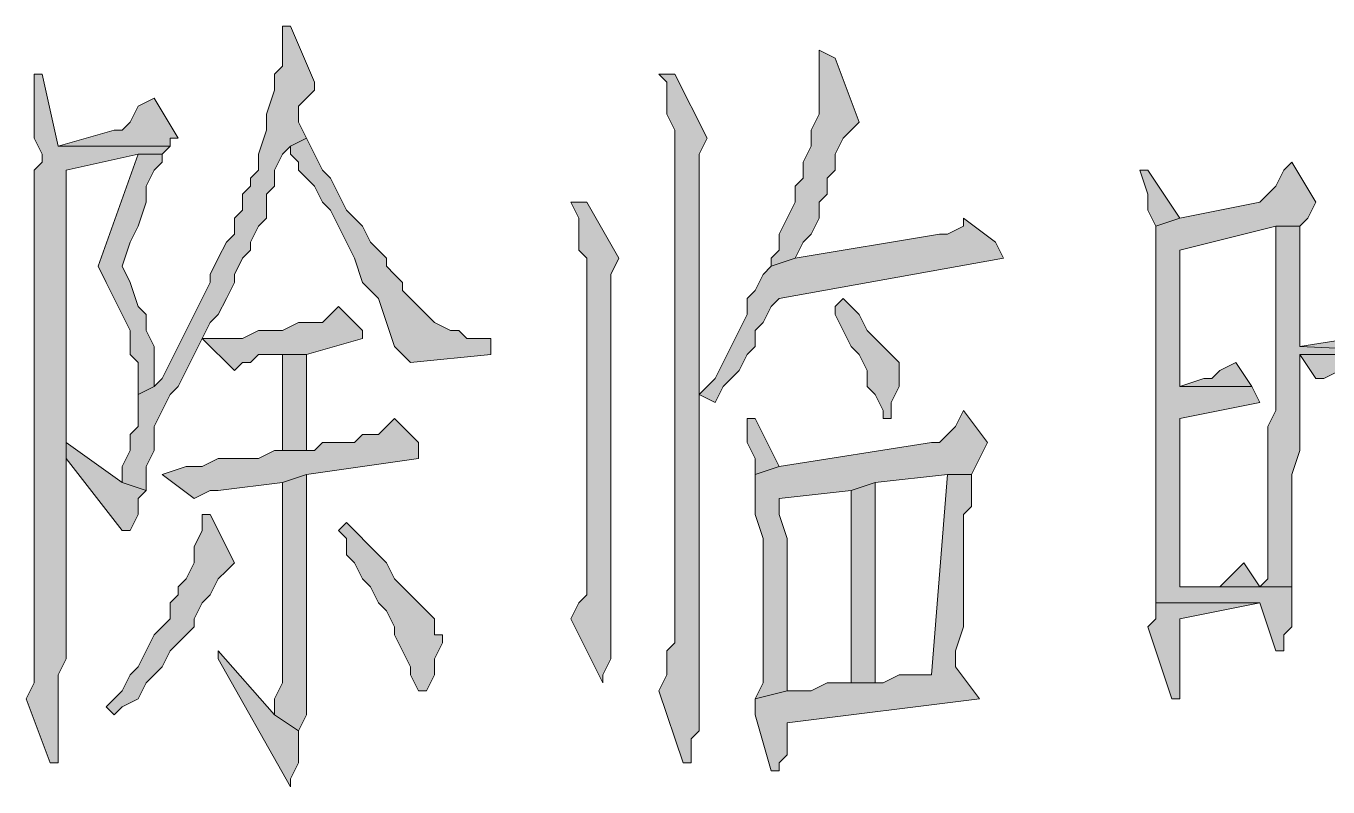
# Model space of a CAD drawing. Header units: millimetres. Extents: x 24 to 410, y 10 to 282.
# Drawn here: x 292.31 to 299.19, y 44.41 to 48.43 of the extents above; entities that cross this region are included whole.
import ezdxf

# ---------------------------------------------------------------- set-up
doc = ezdxf.new("R2010")
doc.units = ezdxf.units.MM

msp = doc.modelspace()

# ---------------------------------------------------------------- hatches: boundary and pattern name
h = msp.add_hatch(color=7)
h.dxf.hatch_style = 2
h.paths.add_polyline_path([(293.708667, 48.429333), (293.666333, 48.429333), (293.666333, 48.387), (293.666333, 48.217667), (293.624, 48.175333), (293.624, 48.090667), (293.581667, 47.963667), (293.581667, 47.879), (293.539333, 47.752), (293.539333, 47.667333), (293.497, 47.625), (293.497, 47.582667), (293.454667, 47.540333), (293.454667, 47.455667), (293.412333, 47.413333), (293.412333, 47.328667), (293.37, 47.286333), (293.327667, 47.201667), (293.285333, 47.117), (293.285333, 47.074667), (293.243, 46.99), (293.200667, 46.905333), (293.158333, 46.820667), (293.116, 46.736), (293.073667, 46.651333), (293.031333, 46.566667), (292.989, 46.524333), (292.904333, 46.482), (292.904333, 46.312667), (292.862, 46.270333), (292.862, 46.185667), (292.819667, 46.101), (292.819667, 46.016333), (292.946667, 45.974), (292.946667, 46.101), (292.989, 46.185667), (292.989, 46.312667), (293.031333, 46.397333), (293.073667, 46.482), (293.116, 46.524333), (293.158333, 46.609), (293.200667, 46.693667), (293.243, 46.778333), (293.285333, 46.863), (293.327667, 46.905333), (293.37, 46.99), (293.412333, 47.074667), (293.412333, 47.117), (293.454667, 47.201667), (293.497, 47.244), (293.497, 47.286333), (293.539333, 47.371), (293.581667, 47.413333), (293.581667, 47.540333), (293.624, 47.582667), (293.624, 47.667333), (293.666333, 47.752), (293.708667, 47.794333), (293.793333, 47.836667), (293.751, 47.921333), (293.751, 48.006), (293.793333, 48.048333), (293.835667, 48.090667), (293.835667, 48.133)])
h = msp.add_hatch(color=7)
h.dxf.hatch_style = 2
h.paths.add_polyline_path([(296.502667, 48.302333), (296.502667, 47.963667), (296.460333, 47.879), (296.460333, 47.794333), (296.418, 47.709667), (296.418, 47.625), (296.375667, 47.582667), (296.375667, 47.498), (296.333333, 47.413333), (296.291, 47.328667), (296.291, 47.244), (296.248667, 47.201667), (296.248667, 47.159333), (296.375667, 47.201667), (296.418, 47.286333), (296.460333, 47.328667), (296.502667, 47.413333), (296.502667, 47.498), (296.545, 47.540333), (296.545, 47.625), (296.587333, 47.667333), (296.587333, 47.752), (296.629667, 47.836667), (296.672, 47.879), (296.714333, 47.921333), (296.587333, 48.26)])
h = msp.add_hatch(color=7)
h.dxf.hatch_style = 2
h.paths.add_polyline_path([(292.396333, 48.175333), (292.354, 48.175333), (292.354, 48.133), (292.354, 47.836667), (292.396333, 47.752), (292.396333, 47.709667), (292.354, 47.667333), (292.354, 46.355), (292.354, 46.185667), (292.354, 44.958), (292.311667, 44.873333), (292.438667, 44.534667), (292.481, 44.534667), (292.481, 44.661667), (292.481, 45.000333), (292.523333, 45.085), (292.523333, 47.667333), (292.904333, 47.752), (293.031333, 47.752), (293.073667, 47.794333), (292.481, 47.794333)])
h = msp.add_hatch(color=7)
h.dxf.hatch_style = 2
h.paths.add_polyline_path([(295.740667, 48.175333), (295.656, 48.175333), (295.698333, 48.133), (295.698333, 47.963667), (295.740667, 47.879), (295.740667, 46.185667), (295.740667, 46.058667), (295.740667, 45.169667), (295.698333, 45.127333), (295.698333, 45.000333), (295.656, 44.915667), (295.783, 44.534667), (295.825333, 44.534667), (295.825333, 44.577), (295.825333, 44.661667), (295.867667, 44.704), (295.867667, 47.752), (295.91, 47.836667)])
h = msp.add_hatch(color=7)
h.dxf.hatch_style = 2
h.paths.add_polyline_path([(292.989, 48.048333), (292.904333, 48.006), (292.862, 47.921333), (292.819667, 47.879), (292.777333, 47.879), (292.481, 47.794333), (293.073667, 47.794333), (293.073667, 47.836667), (293.116, 47.836667)])
h = msp.add_hatch(color=7)
h.dxf.hatch_style = 2
h.paths.add_polyline_path([(293.793333, 47.836667), (293.708667, 47.794333), (293.708667, 47.752), (293.751, 47.709667), (293.751, 47.667333), (293.793333, 47.625), (293.835667, 47.582667), (293.878, 47.498), (293.920333, 47.455667), (293.962667, 47.371), (294.005, 47.286333), (294.047333, 47.201667), (294.089667, 47.074667), (294.174333, 46.99), (294.216667, 46.863), (294.259, 46.736), (294.343667, 46.651333), (294.767, 46.693667), (294.767, 46.778333), (294.724667, 46.778333), (294.64, 46.778333), (294.597667, 46.820667), (294.555333, 46.820667), (294.470667, 46.863), (294.428333, 46.905333), (294.386, 46.947667), (294.343667, 46.99), (294.301333, 47.032333), (294.301333, 47.074667), (294.259, 47.117), (294.216667, 47.159333), (294.216667, 47.201667), (294.174333, 47.244), (294.132, 47.286333), (294.089667, 47.371), (294.047333, 47.413333), (294.005, 47.455667), (293.962667, 47.540333), (293.920333, 47.625), (293.878, 47.667333), (293.835667, 47.752)])
h = msp.add_hatch(color=7)
h.dxf.hatch_style = 2
h.paths.add_polyline_path([(293.031333, 47.752), (292.904333, 47.752), (292.692667, 47.159333), (292.735, 47.074667), (292.777333, 46.99), (292.819667, 46.905333), (292.862, 46.820667), (292.862, 46.693667), (292.904333, 46.651333), (292.904333, 46.482), (292.989, 46.524333), (292.989, 46.736), (292.946667, 46.820667), (292.946667, 46.905333), (292.904333, 46.947667), (292.862, 47.074667), (292.819667, 47.159333), (292.862, 47.286333), (292.904333, 47.371), (292.946667, 47.498), (292.946667, 47.582667), (292.989, 47.667333), (293.031333, 47.709667)])
h = msp.add_hatch(color=7)
h.dxf.hatch_style = 2
h.paths.add_polyline_path([(299.000333, 47.709667), (298.958, 47.667333), (298.915667, 47.582667), (298.873333, 47.540333), (298.831, 47.498), (298.407667, 47.413333), (298.280667, 47.371), (298.280667, 45.762333), (298.280667, 45.677667), (298.280667, 45.381333), (298.831, 45.381333), (298.915667, 45.127333), (298.958, 45.127333), (298.958, 45.169667), (298.958, 45.212), (299.000333, 45.254333), (299.000333, 45.466), (298.407667, 45.466), (298.407667, 46.355), (298.831, 46.439667), (298.788667, 46.524333), (298.407667, 46.524333), (298.407667, 46.609), (298.407667, 47.244), (298.915667, 47.371), (299.042667, 47.371), (299.085, 47.413333), (299.127333, 47.498)])
h = msp.add_hatch(color=7)
h.dxf.hatch_style = 2
h.paths.add_polyline_path([(298.238333, 47.667333), (298.196, 47.667333), (298.238333, 47.540333), (298.238333, 47.455667), (298.280667, 47.371), (298.407667, 47.413333)])
h = msp.add_hatch(color=7)
h.dxf.hatch_style = 2
h.paths.add_polyline_path([(295.275, 47.498), (295.190333, 47.498), (295.232667, 47.413333), (295.232667, 47.244), (295.275, 47.201667), (295.275, 45.466), (295.275, 45.423667), (295.232667, 45.381333), (295.190333, 45.296667), (295.359667, 44.958), (295.359667, 45.000333), (295.402, 45.085), (295.402, 47.117), (295.444333, 47.201667)])
h = msp.add_hatch(color=7)
h.dxf.hatch_style = 2
h.paths.add_polyline_path([(297.264667, 47.413333), (297.264667, 47.371), (297.18, 47.328667), (297.137667, 47.328667), (296.375667, 47.201667), (296.248667, 47.159333), (296.206333, 47.117), (296.164, 47.032333), (296.121667, 46.99), (296.121667, 46.905333), (296.079333, 46.820667), (296.037, 46.736), (295.994667, 46.651333), (295.952333, 46.566667), (295.867667, 46.482), (295.952333, 46.439667), (295.994667, 46.524333), (296.079333, 46.609), (296.121667, 46.693667), (296.164, 46.736), (296.164, 46.820667), (296.206333, 46.863), (296.248667, 46.947667), (296.291, 46.99), (297.476333, 47.201667), (297.434, 47.286333)])
h = msp.add_hatch(color=7)
h.dxf.hatch_style = 2
h.paths.add_polyline_path([(299.042667, 47.371), (298.915667, 47.371), (298.915667, 47.328667), (298.915667, 46.397333), (298.873333, 46.312667), (298.873333, 45.508333), (298.831, 45.466), (298.407667, 45.466), (299.000333, 45.466), (299.000333, 46.058667), (299.042667, 46.185667), (299.042667, 46.693667), (299.847, 46.693667), (299.974, 46.693667), (299.042667, 46.736)])
h = msp.add_hatch(color=7)
h.dxf.hatch_style = 2
h.paths.add_polyline_path([(296.629667, 46.99), (296.587333, 46.947667), (296.587333, 46.905333), (296.629667, 46.820667), (296.672, 46.736), (296.714333, 46.693667), (296.756667, 46.609), (296.756667, 46.524333), (296.799, 46.482), (296.841333, 46.397333), (296.841333, 46.355), (296.883667, 46.355), (296.883667, 46.439667), (296.926, 46.524333), (296.926, 46.651333), (296.883667, 46.693667), (296.841333, 46.736), (296.799, 46.778333), (296.756667, 46.820667), (296.714333, 46.905333)])
h = msp.add_hatch(color=7)
h.dxf.hatch_style = 2
h.paths.add_polyline_path([(300.355, 46.99), (300.355, 46.947667), (300.270333, 46.905333), (300.185667, 46.905333), (299.974, 46.863), (299.847, 46.863), (299.042667, 46.736), (299.974, 46.693667), (300.524333, 46.778333), (300.524333, 46.820667)])
h = msp.add_hatch(color=7)
h.dxf.hatch_style = 2
h.paths.add_polyline_path([(293.962667, 46.947667), (293.920333, 46.905333), (293.878, 46.863), (293.751, 46.863), (293.666333, 46.820667), (293.539333, 46.820667), (293.454667, 46.778333), (293.243, 46.778333), (293.412333, 46.609), (293.454667, 46.651333), (293.497, 46.651333), (293.539333, 46.693667), (293.793333, 46.693667), (294.089667, 46.778333), (294.089667, 46.820667)])
h = msp.add_hatch(color=7)
h.dxf.hatch_style = 2
h.paths.add_polyline_path([(293.793333, 46.185667), (293.793333, 46.693667), (293.666333, 46.693667), (293.666333, 46.185667)])
h = msp.add_hatch(color=7)
h.dxf.hatch_style = 2
h.paths.add_polyline_path([(298.704, 46.651333), (298.619333, 46.609), (298.577, 46.566667), (298.534667, 46.566667), (298.407667, 46.524333), (298.788667, 46.524333)])
h = msp.add_hatch(color=7)
h.dxf.hatch_style = 2
h.paths.add_polyline_path([(299.847, 46.693667), (299.042667, 46.693667), (299.127333, 46.566667), (299.169667, 46.566667), (299.254333, 46.609), (299.296667, 46.609)])
h = msp.add_hatch(color=7)
h.dxf.hatch_style = 2
h.paths.add_polyline_path([(297.264667, 46.397333), (297.222333, 46.312667), (297.18, 46.270333), (297.137667, 46.228), (297.095333, 46.228), (296.291, 46.101), (296.164, 46.058667), (296.164, 45.847), (296.206333, 45.72), (296.206333, 44.958), (296.164, 44.873333), (296.333333, 44.915667), (296.333333, 45.042667), (296.333333, 45.127333), (296.333333, 45.72), (296.291, 45.847), (296.291, 45.931667), (296.672, 45.974), (296.799, 46.016333), (297.18, 46.058667), (297.307, 46.058667), (297.349333, 46.143333), (297.391667, 46.228)])
h = msp.add_hatch(color=7)
h.dxf.hatch_style = 2
h.paths.add_polyline_path([(294.259, 46.355), (294.216667, 46.312667), (294.174333, 46.270333), (294.089667, 46.270333), (294.047333, 46.228), (293.878, 46.228), (293.835667, 46.185667), (293.624, 46.185667), (293.539333, 46.143333), (293.327667, 46.143333), (293.243, 46.101), (293.158333, 46.101), (293.031333, 46.058667), (293.200667, 45.931667), (293.285333, 45.974), (293.327667, 45.974), (293.666333, 46.016333), (293.793333, 46.058667), (294.386, 46.143333), (294.386, 46.228)])
h = msp.add_hatch(color=7)
h.dxf.hatch_style = 2
h.paths.add_polyline_path([(296.164, 46.355), (296.121667, 46.355), (296.121667, 46.228), (296.164, 46.143333), (296.164, 46.058667), (296.291, 46.101)])
h = msp.add_hatch(color=7)
h.dxf.hatch_style = 2
h.paths.add_polyline_path([(292.523333, 46.228), (292.523333, 46.143333), (292.819667, 45.762333), (292.862, 45.762333), (292.904333, 45.847), (292.904333, 45.931667), (292.946667, 45.974), (292.819667, 46.016333)])
h = msp.add_hatch(color=7)
h.dxf.hatch_style = 2
h.paths.add_polyline_path([(293.793333, 46.058667), (293.666333, 46.016333), (293.666333, 44.958), (293.624, 44.873333), (293.624, 44.788667), (293.751, 44.704), (293.793333, 44.788667)])
h = msp.add_hatch(color=7)
h.dxf.hatch_style = 2
h.paths.add_polyline_path([(297.307, 46.058667), (297.18, 46.058667), (297.095333, 45.000333), (296.926, 45.000333), (296.841333, 44.958), (296.545, 44.958), (296.460333, 44.915667), (296.333333, 44.915667), (296.164, 44.873333), (296.164, 44.788667), (296.248667, 44.492333), (296.291, 44.492333), (296.291, 44.534667), (296.333333, 44.577), (296.333333, 44.746333), (297.349333, 44.873333), (297.222333, 45.042667), (297.222333, 45.127333), (297.264667, 45.254333), (297.264667, 45.847), (297.307, 45.889333)])
h = msp.add_hatch(color=7)
h.dxf.hatch_style = 2
h.paths.add_polyline_path([(296.799, 46.016333), (296.672, 45.974), (296.672, 44.958), (296.799, 44.958)])
h = msp.add_hatch(color=7)
h.dxf.hatch_style = 2
h.paths.add_polyline_path([(293.243, 45.847), (293.243, 45.762333), (293.200667, 45.677667), (293.200667, 45.593), (293.158333, 45.508333), (293.116, 45.466), (293.116, 45.423667), (293.073667, 45.381333), (293.073667, 45.296667), (293.031333, 45.254333), (292.989, 45.212), (292.946667, 45.127333), (292.904333, 45.042667), (292.862, 45.000333), (292.819667, 44.915667), (292.735, 44.831), (292.777333, 44.788667), (292.819667, 44.831), (292.904333, 44.873333), (292.946667, 44.958), (292.989, 45.000333), (293.031333, 45.042667), (293.073667, 45.127333), (293.116, 45.169667), (293.158333, 45.212), (293.200667, 45.254333), (293.200667, 45.296667), (293.243, 45.381333), (293.285333, 45.423667), (293.327667, 45.508333), (293.37, 45.550667), (293.412333, 45.593), (293.285333, 45.847)])
h = msp.add_hatch(color=7)
h.dxf.hatch_style = 2
h.paths.add_polyline_path([(294.005, 45.804667), (293.962667, 45.762333), (294.005, 45.72), (294.005, 45.635333), (294.047333, 45.593), (294.089667, 45.508333), (294.132, 45.466), (294.174333, 45.381333), (294.216667, 45.339), (294.259, 45.254333), (294.259, 45.212), (294.301333, 45.127333), (294.343667, 45.042667), (294.343667, 45.000333), (294.386, 44.915667), (294.428333, 44.915667), (294.470667, 45.000333), (294.470667, 45.085), (294.513, 45.169667), (294.513, 45.212), (294.470667, 45.212), (294.470667, 45.296667), (294.386, 45.381333), (294.343667, 45.423667), (294.301333, 45.466), (294.259, 45.508333), (294.216667, 45.593), (294.174333, 45.635333), (294.132, 45.677667), (294.047333, 45.762333)])
h = msp.add_hatch(color=7)
h.dxf.hatch_style = 2
h.paths.add_polyline_path([(298.746333, 45.593), (298.704, 45.550667), (298.661667, 45.508333), (298.619333, 45.466), (298.407667, 45.466), (298.831, 45.466)])
h = msp.add_hatch(color=7)
h.dxf.hatch_style = 2
h.paths.add_polyline_path([(298.280667, 45.381333), (298.280667, 45.296667), (298.238333, 45.254333), (298.365333, 44.873333), (298.407667, 44.873333), (298.407667, 44.915667), (298.407667, 45.296667), (298.831, 45.381333)])
h = msp.add_hatch(color=7)
h.dxf.hatch_style = 2
h.paths.add_polyline_path([(293.327667, 45.127333), (293.327667, 45.085), (293.708667, 44.407667), (293.708667, 44.45), (293.751, 44.534667), (293.751, 44.704), (293.624, 44.788667)])

# ---------------------------------------------------------------- linework, layer by layer
at = {"color": 7, "lineweight": 0}
for points in [[(293.708667, 48.429333), (293.666333, 48.429333), (293.666333, 48.387), (293.666333, 48.217667), (293.624, 48.175333), (293.624, 48.090667), (293.581667, 47.963667), (293.581667, 47.879), (293.539333, 47.752), (293.539333, 47.667333), (293.497, 47.625), (293.497, 47.582667), (293.454667, 47.540333), (293.454667, 47.455667), (293.412333, 47.413333), (293.412333, 47.328667), (293.37, 47.286333), (293.327667, 47.201667), (293.285333, 47.117), (293.285333, 47.074667), (293.243, 46.99), (293.200667, 46.905333), (293.158333, 46.820667), (293.116, 46.736), (293.073667, 46.651333), (293.031333, 46.566667), (292.989, 46.524333), (292.904333, 46.482), (292.904333, 46.312667), (292.862, 46.270333), (292.862, 46.185667), (292.819667, 46.101), (292.819667, 46.016333), (292.946667, 45.974), (292.946667, 46.101), (292.989, 46.185667), (292.989, 46.312667), (293.031333, 46.397333), (293.073667, 46.482), (293.116, 46.524333), (293.158333, 46.609), (293.200667, 46.693667), (293.243, 46.778333), (293.285333, 46.863), (293.327667, 46.905333), (293.37, 46.99), (293.412333, 47.074667), (293.412333, 47.117), (293.454667, 47.201667), (293.497, 47.244), (293.497, 47.286333), (293.539333, 47.371), (293.581667, 47.413333), (293.581667, 47.540333), (293.624, 47.582667), (293.624, 47.667333), (293.666333, 47.752), (293.708667, 47.794333), (293.793333, 47.836667), (293.751, 47.921333), (293.751, 48.006), (293.793333, 48.048333), (293.835667, 48.090667), (293.835667, 48.133)], [(296.502667, 48.302333), (296.502667, 47.963667), (296.460333, 47.879), (296.460333, 47.794333), (296.418, 47.709667), (296.418, 47.625), (296.375667, 47.582667), (296.375667, 47.498), (296.333333, 47.413333), (296.291, 47.328667), (296.291, 47.244), (296.248667, 47.201667), (296.248667, 47.159333), (296.375667, 47.201667), (296.418, 47.286333), (296.460333, 47.328667), (296.502667, 47.413333), (296.502667, 47.498), (296.545, 47.540333), (296.545, 47.625), (296.587333, 47.667333), (296.587333, 47.752), (296.629667, 47.836667), (296.672, 47.879), (296.714333, 47.921333), (296.587333, 48.26)], [(292.396333, 48.175333), (292.354, 48.175333), (292.354, 48.133), (292.354, 47.836667), (292.396333, 47.752), (292.396333, 47.709667), (292.354, 47.667333), (292.354, 46.355), (292.354, 46.185667), (292.354, 44.958), (292.311667, 44.873333), (292.438667, 44.534667), (292.481, 44.534667), (292.481, 44.661667), (292.481, 45.000333), (292.523333, 45.085), (292.523333, 47.667333), (292.904333, 47.752), (293.031333, 47.752), (293.073667, 47.794333), (292.481, 47.794333)], [(295.740667, 48.175333), (295.656, 48.175333), (295.698333, 48.133), (295.698333, 47.963667), (295.740667, 47.879), (295.740667, 46.185667), (295.740667, 46.058667), (295.740667, 45.169667), (295.698333, 45.127333), (295.698333, 45.000333), (295.656, 44.915667), (295.783, 44.534667), (295.825333, 44.534667), (295.825333, 44.577), (295.825333, 44.661667), (295.867667, 44.704), (295.867667, 47.752), (295.91, 47.836667)], [(292.989, 48.048333), (292.904333, 48.006), (292.862, 47.921333), (292.819667, 47.879), (292.777333, 47.879), (292.481, 47.794333), (293.073667, 47.794333), (293.073667, 47.836667), (293.116, 47.836667)], [(293.793333, 47.836667), (293.708667, 47.794333), (293.708667, 47.752), (293.751, 47.709667), (293.751, 47.667333), (293.793333, 47.625), (293.835667, 47.582667), (293.878, 47.498), (293.920333, 47.455667), (293.962667, 47.371), (294.005, 47.286333), (294.047333, 47.201667), (294.089667, 47.074667), (294.174333, 46.99), (294.216667, 46.863), (294.259, 46.736), (294.343667, 46.651333), (294.767, 46.693667), (294.767, 46.778333), (294.724667, 46.778333), (294.64, 46.778333), (294.597667, 46.820667), (294.555333, 46.820667), (294.470667, 46.863), (294.428333, 46.905333), (294.386, 46.947667), (294.343667, 46.99), (294.301333, 47.032333), (294.301333, 47.074667), (294.259, 47.117), (294.216667, 47.159333), (294.216667, 47.201667), (294.174333, 47.244), (294.132, 47.286333), (294.089667, 47.371), (294.047333, 47.413333), (294.005, 47.455667), (293.962667, 47.540333), (293.920333, 47.625), (293.878, 47.667333), (293.835667, 47.752)], [(293.031333, 47.752), (292.904333, 47.752), (292.692667, 47.159333), (292.735, 47.074667), (292.777333, 46.99), (292.819667, 46.905333), (292.862, 46.820667), (292.862, 46.693667), (292.904333, 46.651333), (292.904333, 46.482), (292.989, 46.524333), (292.989, 46.736), (292.946667, 46.820667), (292.946667, 46.905333), (292.904333, 46.947667), (292.862, 47.074667), (292.819667, 47.159333), (292.862, 47.286333), (292.904333, 47.371), (292.946667, 47.498), (292.946667, 47.582667), (292.989, 47.667333), (293.031333, 47.709667)], [(299.000333, 47.709667), (298.958, 47.667333), (298.915667, 47.582667), (298.873333, 47.540333), (298.831, 47.498), (298.407667, 47.413333), (298.280667, 47.371), (298.280667, 45.762333), (298.280667, 45.677667), (298.280667, 45.381333), (298.831, 45.381333), (298.915667, 45.127333), (298.958, 45.127333), (298.958, 45.169667), (298.958, 45.212), (299.000333, 45.254333), (299.000333, 45.466), (298.407667, 45.466), (298.407667, 46.355), (298.831, 46.439667), (298.788667, 46.524333), (298.407667, 46.524333), (298.407667, 46.609), (298.407667, 47.244), (298.915667, 47.371), (299.042667, 47.371), (299.085, 47.413333), (299.127333, 47.498)], [(298.238333, 47.667333), (298.196, 47.667333), (298.238333, 47.540333), (298.238333, 47.455667), (298.280667, 47.371), (298.407667, 47.413333)], [(295.275, 47.498), (295.190333, 47.498), (295.232667, 47.413333), (295.232667, 47.244), (295.275, 47.201667), (295.275, 45.466), (295.275, 45.423667), (295.232667, 45.381333), (295.190333, 45.296667), (295.359667, 44.958), (295.359667, 45.000333), (295.402, 45.085), (295.402, 47.117), (295.444333, 47.201667)], [(297.264667, 47.413333), (297.264667, 47.371), (297.18, 47.328667), (297.137667, 47.328667), (296.375667, 47.201667), (296.248667, 47.159333), (296.206333, 47.117), (296.164, 47.032333), (296.121667, 46.99), (296.121667, 46.905333), (296.079333, 46.820667), (296.037, 46.736), (295.994667, 46.651333), (295.952333, 46.566667), (295.867667, 46.482), (295.952333, 46.439667), (295.994667, 46.524333), (296.079333, 46.609), (296.121667, 46.693667), (296.164, 46.736), (296.164, 46.820667), (296.206333, 46.863), (296.248667, 46.947667), (296.291, 46.99), (297.476333, 47.201667), (297.434, 47.286333)], [(299.042667, 47.371), (298.915667, 47.371), (298.915667, 47.328667), (298.915667, 46.397333), (298.873333, 46.312667), (298.873333, 45.508333), (298.831, 45.466), (298.407667, 45.466), (299.000333, 45.466), (299.000333, 46.058667), (299.042667, 46.185667), (299.042667, 46.693667), (299.847, 46.693667), (299.974, 46.693667), (299.042667, 46.736)], [(296.629667, 46.99), (296.587333, 46.947667), (296.587333, 46.905333), (296.629667, 46.820667), (296.672, 46.736), (296.714333, 46.693667), (296.756667, 46.609), (296.756667, 46.524333), (296.799, 46.482), (296.841333, 46.397333), (296.841333, 46.355), (296.883667, 46.355), (296.883667, 46.439667), (296.926, 46.524333), (296.926, 46.651333), (296.883667, 46.693667), (296.841333, 46.736), (296.799, 46.778333), (296.756667, 46.820667), (296.714333, 46.905333)], [(300.355, 46.99), (300.355, 46.947667), (300.270333, 46.905333), (300.185667, 46.905333), (299.974, 46.863), (299.847, 46.863), (299.042667, 46.736), (299.974, 46.693667), (300.524333, 46.778333), (300.524333, 46.820667)], [(293.962667, 46.947667), (293.920333, 46.905333), (293.878, 46.863), (293.751, 46.863), (293.666333, 46.820667), (293.539333, 46.820667), (293.454667, 46.778333), (293.243, 46.778333), (293.412333, 46.609), (293.454667, 46.651333), (293.497, 46.651333), (293.539333, 46.693667), (293.793333, 46.693667), (294.089667, 46.778333), (294.089667, 46.820667)], [(293.793333, 46.185667), (293.793333, 46.693667), (293.666333, 46.693667), (293.666333, 46.185667)], [(298.704, 46.651333), (298.619333, 46.609), (298.577, 46.566667), (298.534667, 46.566667), (298.407667, 46.524333), (298.788667, 46.524333)], [(299.847, 46.693667), (299.042667, 46.693667), (299.127333, 46.566667), (299.169667, 46.566667), (299.254333, 46.609), (299.296667, 46.609)], [(297.264667, 46.397333), (297.222333, 46.312667), (297.18, 46.270333), (297.137667, 46.228), (297.095333, 46.228), (296.291, 46.101), (296.164, 46.058667), (296.164, 45.847), (296.206333, 45.72), (296.206333, 44.958), (296.164, 44.873333), (296.333333, 44.915667), (296.333333, 45.042667), (296.333333, 45.127333), (296.333333, 45.72), (296.291, 45.847), (296.291, 45.931667), (296.672, 45.974), (296.799, 46.016333), (297.18, 46.058667), (297.307, 46.058667), (297.349333, 46.143333), (297.391667, 46.228)], [(294.259, 46.355), (294.216667, 46.312667), (294.174333, 46.270333), (294.089667, 46.270333), (294.047333, 46.228), (293.878, 46.228), (293.835667, 46.185667), (293.624, 46.185667), (293.539333, 46.143333), (293.327667, 46.143333), (293.243, 46.101), (293.158333, 46.101), (293.031333, 46.058667), (293.200667, 45.931667), (293.285333, 45.974), (293.327667, 45.974), (293.666333, 46.016333), (293.793333, 46.058667), (294.386, 46.143333), (294.386, 46.228)], [(296.164, 46.355), (296.121667, 46.355), (296.121667, 46.228), (296.164, 46.143333), (296.164, 46.058667), (296.291, 46.101)], [(292.523333, 46.228), (292.523333, 46.143333), (292.819667, 45.762333), (292.862, 45.762333), (292.904333, 45.847), (292.904333, 45.931667), (292.946667, 45.974), (292.819667, 46.016333)], [(293.793333, 46.058667), (293.666333, 46.016333), (293.666333, 44.958), (293.624, 44.873333), (293.624, 44.788667), (293.751, 44.704), (293.793333, 44.788667)], [(297.307, 46.058667), (297.18, 46.058667), (297.095333, 45.000333), (296.926, 45.000333), (296.841333, 44.958), (296.545, 44.958), (296.460333, 44.915667), (296.333333, 44.915667), (296.164, 44.873333), (296.164, 44.788667), (296.248667, 44.492333), (296.291, 44.492333), (296.291, 44.534667), (296.333333, 44.577), (296.333333, 44.746333), (297.349333, 44.873333), (297.222333, 45.042667), (297.222333, 45.127333), (297.264667, 45.254333), (297.264667, 45.847), (297.307, 45.889333)], [(296.799, 46.016333), (296.672, 45.974), (296.672, 44.958), (296.799, 44.958)], [(293.243, 45.847), (293.243, 45.762333), (293.200667, 45.677667), (293.200667, 45.593), (293.158333, 45.508333), (293.116, 45.466), (293.116, 45.423667), (293.073667, 45.381333), (293.073667, 45.296667), (293.031333, 45.254333), (292.989, 45.212), (292.946667, 45.127333), (292.904333, 45.042667), (292.862, 45.000333), (292.819667, 44.915667), (292.735, 44.831), (292.777333, 44.788667), (292.819667, 44.831), (292.904333, 44.873333), (292.946667, 44.958), (292.989, 45.000333), (293.031333, 45.042667), (293.073667, 45.127333), (293.116, 45.169667), (293.158333, 45.212), (293.200667, 45.254333), (293.200667, 45.296667), (293.243, 45.381333), (293.285333, 45.423667), (293.327667, 45.508333), (293.37, 45.550667), (293.412333, 45.593), (293.285333, 45.847)], [(294.005, 45.804667), (293.962667, 45.762333), (294.005, 45.72), (294.005, 45.635333), (294.047333, 45.593), (294.089667, 45.508333), (294.132, 45.466), (294.174333, 45.381333), (294.216667, 45.339), (294.259, 45.254333), (294.259, 45.212), (294.301333, 45.127333), (294.343667, 45.042667), (294.343667, 45.000333), (294.386, 44.915667), (294.428333, 44.915667), (294.470667, 45.000333), (294.470667, 45.085), (294.513, 45.169667), (294.513, 45.212), (294.470667, 45.212), (294.470667, 45.296667), (294.386, 45.381333), (294.343667, 45.423667), (294.301333, 45.466), (294.259, 45.508333), (294.216667, 45.593), (294.174333, 45.635333), (294.132, 45.677667), (294.047333, 45.762333)], [(298.746333, 45.593), (298.704, 45.550667), (298.661667, 45.508333), (298.619333, 45.466), (298.407667, 45.466), (298.831, 45.466)], [(298.280667, 45.381333), (298.280667, 45.296667), (298.238333, 45.254333), (298.365333, 44.873333), (298.407667, 44.873333), (298.407667, 44.915667), (298.407667, 45.296667), (298.831, 45.381333)], [(293.327667, 45.127333), (293.327667, 45.085), (293.708667, 44.407667), (293.708667, 44.45), (293.751, 44.534667), (293.751, 44.704), (293.624, 44.788667)]]:
    msp.add_lwpolyline(points, close=True, dxfattribs=at)

doc.saveas('drawing.dxf')
